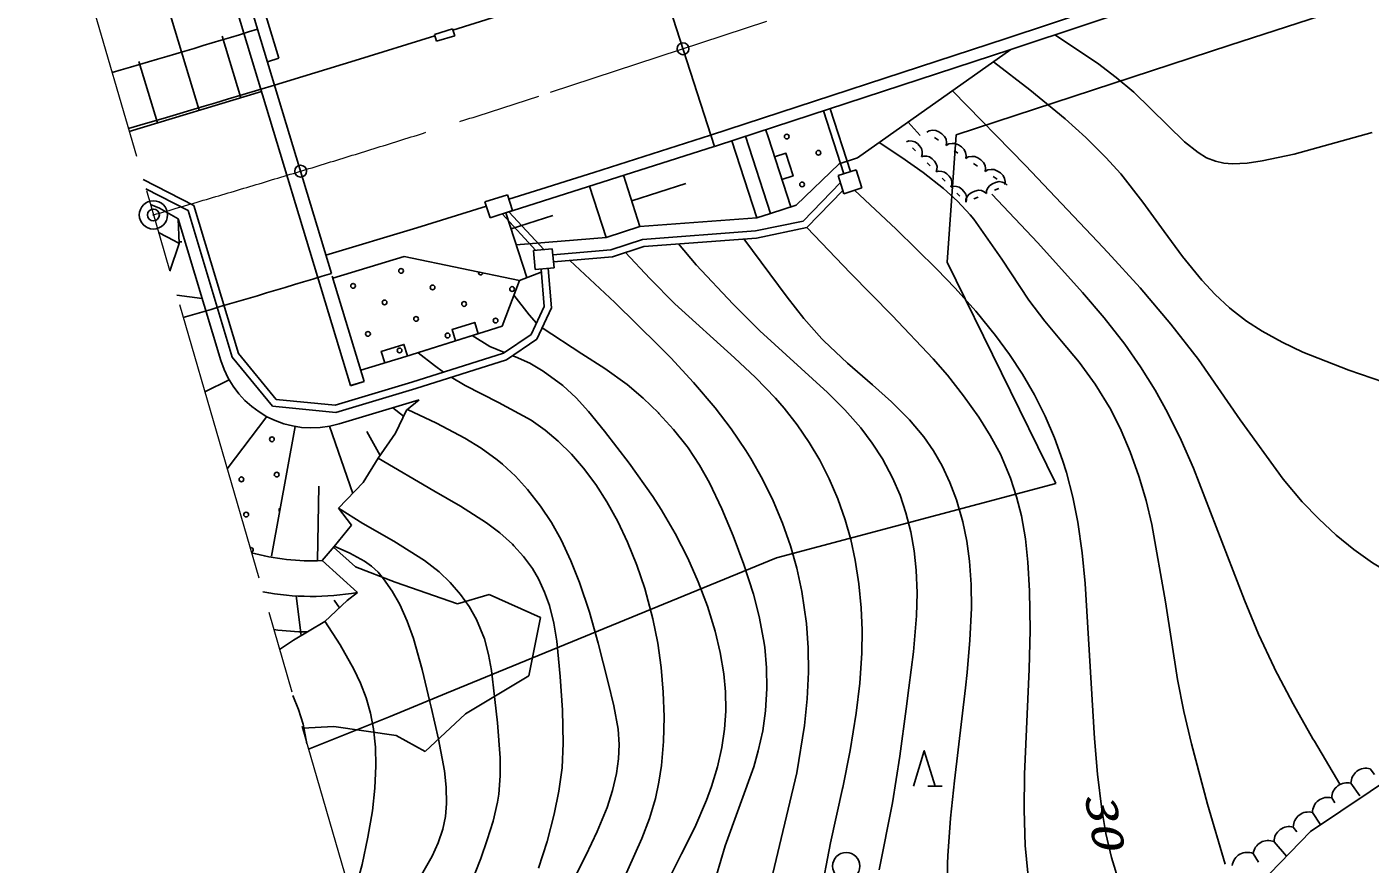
# Model space of a CAD drawing. Units: millimetres, scale not verified. Extents: x 40000 to 680000, y 20000 to 380000.
# Drawn here: x 127940 to 184551, y 241789 to 277072 of the extents above; entities that cross this region are included whole.
import ezdxf
from ezdxf.enums import TextEntityAlignment as Align

# ---------------------------------------------------------------- set-up
doc = ezdxf.new("R2010")
doc.units = ezdxf.units.MM
doc.header["$LTSCALE"] = 1000
doc.header["$PDMODE"] = 32
doc.header["$PDSIZE"] = 500
doc.linetypes.add('CHAIN', pattern=[18.5, 12, -1.5, 3.5, -1.5])
for name, color, linetype, lineweight in [('M-BGD', 7, 'Continuous', 25), ('M-BMK', 2, 'CHAIN', 13), ('M-BMK-ROW', 30, 'Continuous', 25), ('M-BMK-SRVR', 3, 'Continuous', 25), ('M-STR-STR1', 1, 'Continuous', 25)]:
    doc.layers.add(name, color=color, linetype=linetype, lineweight=lineweight)
for name, color, linetype in [('M-BGD-HTXT', 7, 'Continuous'), ('M-OTRS1', 6, 'Continuous'), ('M-OTRS2', 6, 'Continuous')]:
    doc.layers.add(name, color=color, linetype=linetype)
doc.styles.add('ＭＳ ゴシック', font='')
doc.styles.get('ＭＳ ゴシック').set_extended_font_data('MS Gothic')

# ---------------------------------------------------------------- blocks, each defined once
blk = doc.blocks.new('BUHIN1')
at = {"color": 7, "linetype": 'Continuous', "lineweight": 25}
blk.add_line((-6, -99), (6, 99), dxfattribs=at)
blk.add_lwpolyline([(29, 494), (132, 436), (227, 321), (285, 206), (301, 59), (292, -89), (258, -243), (185, -358), (80, -446), (-29, -494)], dxfattribs=at)
blk = doc.blocks.new('BUHIN2')
at = {"color": 7, "linetype": 'Continuous', "lineweight": 25}
blk.add_line((-24, -86), (24, 86), dxfattribs=at)
blk.add_lwpolyline([(118, 430), (198, 359), (260, 241), (290, 128), (276, -4), (241, -133), (182, -263), (96, -350), (-13, -408), (-118, -430)], dxfattribs=at)
blk = doc.blocks.new('BUHIN3')
at = {"color": 7, "linetype": 'Continuous', "lineweight": 25}
blk.add_line((75, -57), (-75, 57), dxfattribs=at)
blk.add_lwpolyline([(-377, 285), (-276, 336), (-135, 351), (-13, 335), (113, 270), (226, 185), (330, 76), (382, -43), (396, -173), (377, -285)], dxfattribs=at)
blk = doc.blocks.new('BUHIN115')
at = {"color": 7, "linetype": 'Continuous', "lineweight": 25}
blk.add_lwpolyline([(369, -337), (706, 32), (-32, 706), (-369, 337)], dxfattribs=at)
blk = doc.blocks.new('BUHIN164')
at = {"color": 7, "linetype": 'Continuous', "lineweight": 25}
blk.add_line((-570, -503), (-268, -1021), dxfattribs=at)
blk.add_lwpolyline([(-875, 18), (647, 379), (-413, -772)], dxfattribs=at)
blk = doc.blocks.new('BUHIN165')
at = {"color": 7, "linetype": 'Continuous', "lineweight": 25}
blk.add_line((-495, -290), (-119, -934), dxfattribs=at)
blk.add_circle((0, 0), 574, dxfattribs=at)
blk = doc.blocks.new('BUHIN169')
at = {"color": 3, "linetype": 'Continuous', "lineweight": 25}
blk.add_circle((0, 0), 597, dxfattribs=at)

msp = doc.modelspace()

# ---------------------------------------------------------------- linework, layer by layer
at = {"layer": 'M-BGD'}
for p, q in [((138560, 275747), (137021, 280844)), ((141577, 261954), (136112, 280047)), ((137666, 276973), (136685, 280220)), ((135200, 273556), (133636, 278732)), ((145899, 276932), (147776, 277521)), ((145116, 276754), (145882, 276986)), ((145882, 276986), (145974, 276700)), ((136955, 274086), (136173, 276674)), ((141777, 275654), (145136, 276693)), ((145209, 276468), (145116, 276754)), ((145974, 276700), (145209, 276468)), ((138081, 275603), (138560, 275747)), ((162941, 271548), (169409, 276119)), ((133445, 273026), (132663, 275614)), ((138377, 274617), (141777, 275654)), ((137833, 274351), (132254, 272666)), ((162368, 270879), (161513, 273533)), ((162654, 270971), (161799, 273623)), ((165075, 273056), (165588, 272497)), ((154288, 271716), (156758, 272512)), ((159279, 269213), (158231, 272464)), ((159179, 272438), (159087, 272723)), ((160130, 269487), (159179, 272438)), ((148127, 269242), (156910, 272037)), ((158702, 269027), (157656, 272274)), ((151830, 270931), (154288, 271716)), ((160368, 269564), (162172, 271301)), ((162941, 271548), (162172, 271301)), ((132840, 270647), (134981, 269542)), ((149606, 270230), (150892, 270634)), ((150892, 270634), (151830, 270931)), ((153780, 268653), (153082, 270819)), ((162130, 270803), (162892, 271047)), ((162374, 270041), (162130, 270803)), ((162892, 271047), (163136, 270285)), ((132955, 270250), (134731, 269333)), ((148256, 269807), (149606, 270230)), ((152352, 268193), (151653, 270364)), ((153431, 269736), (155715, 270472)), ((160654, 268890), (162225, 270507)), ((160806, 268615), (162328, 270183)), ((163136, 270285), (162374, 270041)), ((133531, 269435), (133149, 269582)), ((134981, 269542), (136866, 263302)), ((144370, 268605), (147304, 269511)), ((147245, 269694), (148194, 270000)), ((147460, 269027), (147245, 269694)), ((148194, 270000), (148409, 269333)), ((159279, 269213), (160368, 269564)), ((134313, 268986), (133531, 269435)), ((134313, 268986), (136117, 263014)), ((134313, 268986), (134353, 267941)), ((134731, 269333), (136596, 263158)), ((148409, 269333), (147460, 269027)), ((147965, 269190), (149395, 267653)), ((148127, 269242), (149007, 266505)), ((148255, 269284), (149744, 267683)), ((148346, 268561), (150107, 269128)), ((158702, 269027), (153780, 268653)), ((158702, 269027), (159279, 269213)), ((140543, 267446), (144372, 268605)), ((153780, 268653), (152352, 268193)), ((158649, 268472), (153886, 268110)), ((158649, 268472), (160654, 268890)), ((158691, 268174), (160806, 268615)), ((134353, 267941), (133962, 266782)), ((134351, 268011), (134478, 268015)), ((148565, 267880), (152352, 268193)), ((153886, 268110), (152556, 267681)), ((153944, 267813), (152615, 267385)), ((158691, 268174), (153944, 267813)), ((140836, 266482), (143846, 267393)), ((148697, 266386), (143846, 267392)), ((149288, 267643), (150085, 267714)), ((149359, 266846), (149288, 267643)), ((150085, 267714), (150156, 266917)), ((150107, 267465), (152556, 267681)), ((150134, 267165), (152615, 267385)), ((148697, 266386), (149619, 266741)), ((150156, 266917), (149359, 266846)), ((149748, 265290), (149608, 266868)), ((150054, 265235), (149907, 266895)), ((156143, 267041), (156140, 267051)), ((140810, 266565), (142150, 262127)), ((147976, 264459), (148697, 266386)), ((134257, 265765), (135329, 265624)), ((149194, 264112), (149748, 265290)), ((149430, 263909), (150054, 265235)), ((143910, 263175), (147976, 264459)), ((143910, 263175), (147032, 264162)), ((148026, 263321), (149194, 264112)), ((148157, 263047), (149430, 263909)), ((136866, 263302), (138446, 261372)), ((144161, 262100), (148026, 263321)), ((136596, 263158), (138293, 261085)), ((143910, 263175), (142008, 262601)), ((143910, 263175), (142008, 262600)), ((144328, 261837), (148157, 263047)), ((135440, 261687), (136466, 262199)), ((141576, 261951), (142151, 262125)), ((141577, 261954), (142151, 262128)), ((142151, 262125), (142148, 262134)), ((140928, 261124), (144161, 262100)), ((140958, 260820), (144326, 261837)), ((138293, 261085), (140958, 260820)), ((138446, 261372), (140928, 261124)), ((141103, 260342), (144473, 261359)), ((143816, 260662), (143366, 261025)), ((143942, 260923), (144473, 261359)), ((136379, 258451), (138054, 260647)), ((143470, 259945), (143942, 260923)), ((138250, 254762), (139242, 260233)), ((141678, 257415), (140692, 260241)), ((142824, 259004), (142274, 260015)), ((142746, 258891), (143470, 259945)), ((142118, 257865), (142746, 258891)), ((140189, 254584), (140249, 257713)), ((141068, 256791), (142118, 257865)), ((141616, 256076), (141068, 256791)), ((140889, 255181), (141616, 256076)), ((140384, 254581), (140889, 255181)), ((140857, 255144), (141793, 254312)), ((141871, 253239), (140384, 254581)), ((141793, 254312), (143461, 253669)), ((143461, 253669), (146093, 252765)), ((139507, 251425), (139284, 253091)), ((141444, 252906), (141871, 253239)), ((146093, 252765), (147430, 253154)), ((147430, 253154), (149582, 252187)), ((140493, 252019), (141444, 252906)), ((141111, 252594), (140895, 252920)), ((139183, 251229), (140493, 252019)), ((149582, 252187), (149093, 249727)), ((138588, 250840), (139183, 251229)), ((149093, 249727), (146427, 248121)), ((146427, 248121), (144732, 246533)), ((189768, 248358), (182040, 243166)), ((140878, 247588), (139550, 247526)), ((143506, 247205), (140878, 247588)), ((144732, 246533), (143506, 247205)), ((184551, 245809), (184737, 245560)), ((183741, 245195), (184115, 244665)), ((182931, 244580), (183059, 244369)), ((182121, 243965), (182440, 243480)), ((182040, 243166), (178997, 240030)), ((181311, 243351), (181459, 243154)), ((180501, 242736), (181025, 242120)), ((179621, 242236), (179843, 241878))]:
    msp.add_line(p, q, dxfattribs=at)
for points in [[(184633, 272626), (181345, 271711), (179994, 271430), (179370, 271333), (178754, 271298), (178391, 271326), (178032, 271408), (177661, 271560), (177300, 271776), (176721, 272232), (174591, 274316), (173852, 274944), (173063, 275536), (171266, 276735)], [(168674, 275599), (170205, 274423), (171700, 273197), (172576, 272407), (173417, 271567), (174038, 270874), (174973, 269686), (175870, 268449), (176642, 267402), (177453, 266403), (178017, 265795), (178622, 265232), (178712, 265155), (179337, 264677), (180001, 264244), (180840, 263779), (181714, 263363), (183650, 262599), (185620, 261937), (187600, 261335), (192049, 260024), (196762, 258450)], [(166945, 274378), (170027, 271227), (173068, 268034), (173503, 267564), (174853, 266073), (176157, 264544), (177317, 263053), (179078, 260511), (180887, 258005), (181690, 257059), (182385, 256336), (183124, 255654), (183864, 255051), (184647, 254491), (185724, 253841), (186607, 253400), (187516, 253014), (188948, 252499), (190416, 252035), (190734, 251938)], [(159759, 270638), (160235, 270792), (159928, 271743), (159452, 271590)], [(178435, 241792), (177696, 244322), (177017, 246863), (176702, 248215), (176429, 249575), (175922, 252842), (175354, 256103), (175110, 257106), (174806, 258138), (174441, 259161), (174055, 260066), (173617, 260944), (172969, 262022), (172287, 262940), (171550, 263833), (170843, 264677), (170162, 265556), (169027, 267286), (167853, 268965), (167700, 269146), (167159, 269720), (166573, 270254), (165719, 270929), (164811, 271570), (163863, 272200)], [(162819, 270184), (164573, 268549), (166291, 266865), (167057, 266063), (167931, 265086), (168766, 264063), (169352, 263266), (169898, 262440), (170406, 261566), (170862, 260661), (171255, 259750), (171591, 258818), (171753, 258293), (172018, 257257), (172227, 256198), (172413, 254912), (172543, 253617), (172940, 247084), (173060, 245583), (173241, 244089), (173417, 243075), (173650, 242075), (173969, 241017)], [(168608, 270022), (170540, 267971), (172435, 265873), (173341, 264807), (174208, 263697), (174872, 262746), (175487, 261762), (176012, 260818), (176582, 259661), (177104, 258470), (179252, 252917), (179849, 251487), (180501, 250082), (180523, 250037), (181305, 248540), (182141, 247070), (182202, 246966), (183279, 245162)], [(133492, 268402), (134155, 268053), (134353, 267939)], [(160806, 268615), (162647, 266694), (164409, 264914), (166130, 263089), (166734, 262389), (167420, 261528), (168064, 260623), (168543, 259854), (168967, 259059), (169397, 258052), (169653, 257267), (169852, 256462), (170021, 255503), (170132, 254521), (170202, 253312), (170220, 251654), (170178, 250006), (169991, 245584), (169975, 244082), (170019, 242581), (170195, 240702)], [(163857, 241546), (164418, 244373), (164736, 246341), (164996, 248330), (165110, 249218), (165300, 250736), (165430, 252258), (165456, 253218), (165422, 254176), (165334, 254992), (165191, 255795), (164989, 256587), (164738, 257334), (164428, 258065), (164002, 258868), (163569, 259533), (163080, 260170), (162407, 260930), (161679, 261662), (158831, 264260), (157704, 265382), (156141, 267046), (155397, 267924)], [(158154, 268133), (159980, 265676), (160687, 264786), (161445, 263927), (161528, 263841), (162527, 262898), (163576, 261989), (164377, 261275), (165140, 260515), (165740, 259799), (166146, 259208), (166509, 258573), (166838, 257871), (167117, 257136), (167382, 256217), (167555, 255396), (167671, 254556), (167741, 253569), (167750, 252575), (167687, 251225), (167564, 249866), (167492, 249215), (167032, 245305), (166862, 243726), (166750, 242133), (166737, 241813), (166722, 240727)], [(150826, 267227), (152723, 265453), (154579, 263634), (155074, 263124), (156032, 262088), (156944, 261013), (157619, 260131), (158244, 259214), (158451, 258882), (158947, 258007), (159395, 257093), (159784, 256161), (160118, 255208), (160388, 254256), (160601, 253282), (160794, 251930), (160867, 250909), (160879, 249877), (160828, 248756), (160718, 247638), (160387, 245640), (158853, 239214)], [(153174, 267565), (154193, 266468), (155251, 265396), (157763, 263127), (158645, 262301), (159491, 261426), (159860, 261004), (160407, 260304), (160913, 259559), (161355, 258808), (161751, 258030), (162114, 257182), (162423, 256303), (162662, 255465), (162853, 254605), (163007, 253603), (163101, 252595), (163137, 251644), (163124, 250684), (163038, 249417), (162891, 248147), (162639, 246579), (162328, 245019), (162318, 244970), (161815, 242694), (161374, 240413)], [(148464, 265763), (149105, 264936), (149420, 264592)], [(149657, 264391), (151325, 263296), (152300, 262671), (153241, 262002), (153916, 261428), (154559, 260802), (154580, 260780), (155193, 260111), (155765, 259395), (155812, 259331), (156286, 258607), (156709, 257852), (157233, 256760), (157709, 255628), (158161, 254410), (158559, 253169), (158804, 252221), (158990, 251260), (159037, 250933), (159115, 250066), (159132, 249197), (159073, 248251), (158950, 247409), (158765, 246569), (158574, 245885), (157374, 242560), (156998, 241328)], [(146712, 264060), (147455, 263605), (148066, 263348)], [(144435, 263341), (145114, 262805), (145504, 262524)], [(148405, 263215), (148532, 263166), (149132, 262894), (149706, 262566), (150528, 261963), (151087, 261436), (151604, 260867), (152285, 260038), (153325, 258680), (154318, 257284), (154679, 256733), (155261, 255719), (155791, 254676), (156232, 253679), (156618, 252658), (156946, 251601), (157161, 250711), (157315, 249811), (157390, 249046), (157404, 248279), (157403, 248239), (157347, 247470), (157232, 246706), (157045, 245883), (156796, 245064), (156582, 244479), (156086, 243338), (155534, 242217), (154464, 240085)], [(145825, 262310), (146414, 261962), (147815, 261244), (149188, 260493), (149780, 260077), (150335, 259613), (150890, 259068), (151404, 258476), (151915, 257793), (152387, 257060), (152848, 256227), (153258, 255360), (153647, 254389), (153980, 253399), (154325, 252120), (154530, 251100), (154675, 250070), (154762, 249037), (154792, 247990), (154768, 246962), (154684, 245943), (154580, 245244), (154433, 244556), (154177, 243708), (153860, 242869), (152378, 239564)], [(143975, 260950), (145199, 260373), (146396, 259741), (147090, 259312), (147757, 258828), (147980, 258645), (148532, 258136), (149041, 257583), (149589, 256880), (150047, 256181), (150452, 255453), (150866, 254572), (151227, 253663), (151646, 252402), (152014, 251102), (152438, 249450), (152679, 248461), (152856, 247480), (152905, 246837), (152879, 246223), (152792, 245614), (152622, 244895), (152390, 244182), (151975, 243165), (151494, 242149), (150900, 240959)], [(142750, 258896), (145087, 257516), (146214, 256869), (147305, 256173), (147870, 255746), (148404, 255266), (148460, 255209), (148873, 254748), (149246, 254241), (149506, 253805), (149761, 253257), (149960, 252686), (150143, 251949), (150272, 251182), (150419, 249692), (150511, 248283), (150543, 246888), (150495, 245846), (150359, 244862), (150164, 243890), (149866, 242747), (149508, 241615)], [(141072, 256796), (142100, 256150), (143410, 255398), (144694, 254591), (145314, 254102), (145779, 253655), (146210, 253157), (146575, 252645), (146888, 252102), (147233, 251280), (147402, 250626), (147515, 249945), (147606, 249214), (147777, 247737), (147887, 246272), (147886, 245507), (147824, 244739), (147773, 244398), (147591, 243602), (147346, 242807), (147066, 242021), (145729, 238619), (144444, 235214), (143763, 233009)], [(140896, 255189), (141552, 254899), (142168, 254561), (142464, 254347), (142740, 254093), (142973, 253816), (143341, 253287), (143656, 252730), (143973, 252029), (144236, 251299), (144604, 249992), (144922, 248631), (144974, 248407), (145291, 247057), (145544, 245720), (145616, 245034), (145628, 244349), (145581, 243802), (145475, 243267), (145279, 242686), (145025, 242119), (143845, 240065)], [(140497, 252022), (141140, 251024), (141725, 250007), (142007, 249417), (142244, 248802), (142426, 248157), (142552, 247486), (142630, 246720), (142650, 245932), (142606, 244984), (142501, 244035), (142316, 242925), (142068, 241770), (141764, 240643), (141652, 240282)], [(139152, 248897), (139393, 248307), (139578, 247693), (139745, 246854)]]:
    msp.add_lwpolyline(points, dxfattribs=at)
for centre in [(159963, 272450), (161298, 271766), (160614, 270431), (143711, 266789), (141686, 266158), (145039, 266092), (148392, 266025), (143014, 265461), (146367, 265394), (144342, 264764), (147695, 264697), (142316, 264133), (145670, 264066), (143645, 263435), (138268, 259691), (138468, 258204), (136982, 258004), (137182, 256518)]:
    msp.add_circle(centre, 99.5, dxfattribs=at)
for centre, radius, start, end in [((147064, 266723), 99.5, 167.0745, 349.4899), ((139946, 264171), 4000, 196.8068, 286.8068), ((138668, 256718), 99.5, 118.6152, 220.8279), ((137382, 255031), 99.5, 280.7408, 111.6256), ((139946, 264171), 9600, 254.6558, 272.6125), ((139946, 264171), 11100, 259.2955, 279.9843), ((139946, 264171), 12600, 262.7047, 269.1163), ((184383, 245190), 642, 74.8247, 179.5673), ((183573, 244575), 642, 74.8247, 179.5673), ((182763, 243961), 642, 74.8247, 179.5673), ((181953, 243346), 642, 74.8247, 179.5673), ((181143, 242731), 642, 74.8247, 179.5673), ((180253, 242150), 637, 67.0114, 172.1932), ((179373, 241650), 637, 67.0114, 172.1932)]:
    msp.add_arc(centre, radius, start, end, dxfattribs=at)
at = {"layer": 'M-BMK'}
for p, q in [((118902, 318675), (146161, 224745)), ((211855, 294591), (149994, 274313))]:
    msp.add_line(p, q, dxfattribs=at)
msp.add_arc((-8867, 758940), 510000, 286.1832, 288.14916, dxfattribs=at)
at = {"layer": 'M-BMK-ROW'}
for p, q in [((184847, 278330), (178637, 276296)), ((178637, 276296), (167111, 272520)), ((167111, 272520), (166728, 267153)), ((166728, 267153), (171310, 257830)), ((171310, 257830), (159535, 254690)), ((159535, 254690), (145625, 248988)), ((145625, 248988), (143257, 248017)), ((143257, 248017), (139811, 246628))]:
    msp.add_line(p, q, dxfattribs=at)
at = {"layer": 'M-OTRS1'}
msp.add_point((133275, 269146), dxfattribs=at)
at = {"layer": 'M-OTRS2'}
for p in [(155592, 276148), (139477, 270992)]:
    msp.add_point(p, dxfattribs=at)
at = {"layer": 'M-STR-STR1'}
for p, q in [((153542, 282548), (156914, 272024)), ((169371, 276108), (180330, 279750)), ((137666, 276973), (140775, 266682)), ((157899, 272356), (169371, 276108)), ((156914, 272024), (157899, 272356))]:
    msp.add_line(p, q, dxfattribs=at)
for points in [[(180172, 280225), (169214, 276583), (156758, 272510)], [(138379, 274619), (136401, 274024), (135907, 273877), (135412, 273729), (133680, 273217), (132938, 272999), (132218, 272789)]]:
    msp.add_lwpolyline(points, dxfattribs=at)
for radius, end in [(503750, 286.91084), (514500, 286.90877)]:
    msp.add_arc((-8867, 758940), radius, 286.1832, end, dxfattribs=at)

# ---------------------------------------------------------------- block references
at = {"layer": 'M-BGD', "rotation": 59.6873}
for name, p in [('BUHIN2', (165326, 271915)), ('BUHIN1', (166275, 272354)), ('BUHIN1', (167099, 271805)), ('BUHIN2', (165949, 271277)), ('BUHIN1', (167922, 271257)), ('BUHIN1', (168745, 270708)), ('BUHIN2', (166572, 270638)), ('BUHIN3', (168814, 270226)), ('BUHIN2', (167195, 270000)), ('BUHIN3', (167942, 269863)), ('BUHIN115', (146484, 263994)), ('BUHIN115', (143500, 263065)), ('BUHIN164', (165763, 245819)), ('BUHIN165', (162473, 241708))]:
    msp.add_blockref(name, p, dxfattribs=at)
at = {"layer": 'M-BMK-SRVR', "rotation": 59.6873}
msp.add_blockref('BUHIN169', (133275, 269148), dxfattribs=at)

# ---------------------------------------------------------------- texts
at = {"layer": 'M-BGD-HTXT', "style": 'ＭＳ ゴシック', "oblique": 15, "width": 1.35}
msp.add_text('30', height=1320, rotation=280.535, dxfattribs=at).set_placement((172107, 244641), align=Align.BOTTOM_LEFT)

doc.saveas('drawing.dxf')
